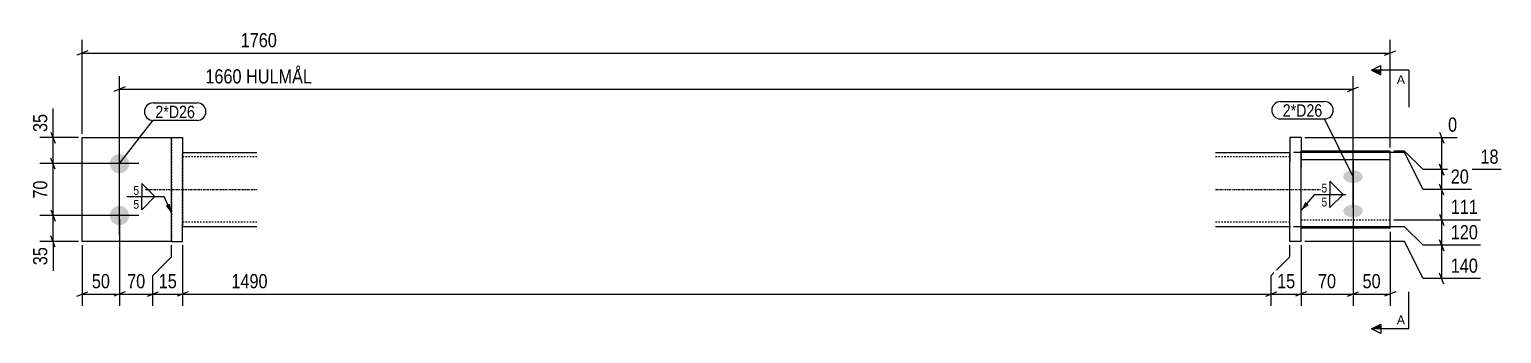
# Model space of a CAD drawing. Header units: millimetres. Extents: x 4 to 15612, y 7 to 422.
# Drawn here: x 5995 to 7976, y 12 to 422 of the extents above; entities that cross this region are included whole.
import ezdxf

# ---------------------------------------------------------------- set-up
doc = ezdxf.new("R2010")
doc.units = ezdxf.units.MM
doc.linetypes.add('DXK_LINE_DOT2', pattern=[3.9198, 1.9599, -1.9599])
doc.linetypes.add('DXK_LINE_DOT3', pattern=[5.9187, 2.979, -0.9799, 0.9799, -0.9799])
for name, color, linetype in [('MÅLSÆTNING', 7, 'Continuous'), ('STÅL', 7, 'Continuous'), ('TEKST', 7, 'Continuous')]:
    doc.layers.add(name, color=color, linetype=linetype)
doc.styles.add('Arial', font='ARIAL.TTF', dxfattribs={"height": 0.2})
doc.styles.add('Arial Narrow', font='ARIALN.TTF', dxfattribs={"height": 0.2})

msp = doc.modelspace()

# ---------------------------------------------------------------- hatches: boundary and pattern name
at = {"layer": 'STÅL', "linetype": 'Continuous'}
for points in [[(6116.4, 228, -1), (6116.4, 254, -1)], [(7776.4, 232.1), (7779.1, 231.9), (7781.7, 231.4), (7784.1, 230.5), (7786.1, 229.3), (7787.7, 227.8), (7788.8, 226.2), (7789.3, 224.4), (7789.3, 222.6), (7788.8, 220.9), (7787.7, 219.2), (7786.1, 217.8), (7784.1, 216.6), (7781.7, 215.7), (7779.1, 215.1), (7776.4, 214.9), (7773.7, 215.1), (7771.1, 215.7), (7768.8, 216.6), (7766.8, 217.8), (7765.2, 219.2), (7764.1, 220.9), (7763.5, 222.6), (7763.5, 224.4), (7764.1, 226.2), (7765.2, 227.8), (7766.8, 229.3), (7768.8, 230.5), (7771.1, 231.4), (7773.7, 231.9)], [(6116.4, 158, -1), (6116.4, 184, -1)], [(7776.4, 185.8), (7779.1, 185.6), (7781.7, 185), (7784.1, 184.1), (7786.1, 182.9), (7787.7, 181.4), (7788.8, 179.8), (7789.3, 178), (7789.3, 176.2), (7788.8, 174.5), (7787.7, 172.8), (7786.1, 171.4), (7784.1, 170.2), (7781.7, 169.3), (7779.1, 168.7), (7776.4, 168.5), (7773.7, 168.7), (7771.1, 169.3), (7768.8, 170.2), (7766.8, 171.4), (7765.2, 172.8), (7764.1, 174.5), (7763.5, 176.2), (7763.5, 178), (7764.1, 179.8), (7765.2, 181.4), (7766.8, 182.9), (7768.8, 184.1), (7771.1, 185), (7773.7, 185.6)]]:
    msp.add_hatch(color=96, dxfattribs=at).paths.add_polyline_path(points)
at = {"layer": 'TEKST', "linetype": 'Continuous'}
for color, points in [(30, [(7813.9, 366.9), (7813.9, 360.7), (7801.4, 366.9)]), (3, [(6184.2, 186.8), (6186.4, 174.1), (6178.5, 184.3)]), (3, [(7716.9, 185.1), (7706.4, 177.7), (7712.2, 189.2)]), (30, [(7813.9, 24.5), (7813.9, 18.2), (7801.4, 18.2)])]:
    msp.add_hatch(color=color, dxfattribs=at).paths.add_polyline_path(points)

# ---------------------------------------------------------------- linework, layer by layer
at = {"layer": 'MÅLSÆTNING', "color": 7, "linetype": 'Continuous'}
for p, q in [((6066.4, 281), (6066.4, 407.8)), ((7826.4, 262.9), (7826.4, 407.8)), ((6073.9, 393), (6058.9, 387)), ((6066.4, 390), (7826.4, 390)), ((7818.9, 387), (7833.9, 393)), ((6116.4, 176), (6116.4, 359)), ((7776.4, 181.7), (7776.4, 359)), ((6123.9, 344.3), (6108.9, 338.3)), ((6116.4, 341.3), (7776.4, 341.3)), ((7768.9, 338.3), (7783.9, 344.3)), ((6024, 283.5), (6030, 268.5)), ((7892.8, 283.5), (7898.8, 268.5)), ((6061.4, 276), (6009.2, 276)), ((6027, 241), (6027, 276)), ((7711.4, 276), (7916.4, 276)), ((7845.8, 257.9), (7831.4, 257.9)), ((7845.8, 257.9), (7831.4, 257.9)), ((7870.8, 232.9), (7845.8, 257.9)), ((7870.8, 232.9), (7845.8, 257.9)), ((7895.8, 232.9), (7895.8, 276)), ((6111.4, 241), (6009.2, 241)), ((6111.4, 241), (6009.2, 241)), ((6030, 233.5), (6024, 248.5)), ((6030, 233.5), (6024, 248.5)), ((6027, 171), (6027, 241)), ((7845.8, 256), (7696.4, 256)), ((7845.8, 256), (7696.4, 256)), ((7870.8, 206), (7845.8, 256)), ((7870.8, 206), (7845.8, 256)), ((7898.8, 225.4), (7892.8, 240.4)), ((7892.8, 240.4), (7898.8, 225.4)), ((7975.9, 232.9), (7870.8, 232.9)), ((7975.9, 232.9), (7870.8, 232.9)), ((7895.8, 206), (7895.8, 232.9)), ((7935.9, 206), (7870.8, 206)), ((7935.9, 206), (7870.8, 206)), ((7898.8, 198.5), (7892.8, 213.5)), ((7898.8, 198.5), (7892.8, 213.5)), ((6024, 178.5), (6030, 163.5)), ((6024, 178.5), (6030, 163.5)), ((6111.4, 171), (6009.2, 171)), ((6111.4, 171), (6009.2, 171)), ((6027, 136), (6027, 171)), ((6116.4, 166), (6116.4, 49.3)), ((7776.4, 166.5), (7776.4, 49.3)), ((6030, 128.5), (6024, 143.5)), ((7845.8, 156), (7696.4, 156)), ((7845.8, 156), (7696.4, 156)), ((7826.4, 148.9), (7826.4, 49.3)), ((7870.8, 131), (7845.8, 156)), ((7870.8, 131), (7845.8, 156)), ((6061.4, 136), (6009.2, 136)), ((6066.4, 131), (6066.4, 49.3)), ((6186.4, 115.3), (6186.4, 131)), ((6186.4, 115.3), (6186.4, 131)), ((6201.4, 131), (6201.4, 49.3)), ((7691.4, 115.3), (7691.4, 131)), ((7691.4, 115.3), (7691.4, 131)), ((7706.4, 131), (7706.4, 49.3)), ((7706.4, 131), (7706.4, 49.3)), ((7845.8, 136), (7711.4, 136)), ((7870.8, 86), (7845.8, 136)), ((7948.1, 131), (7870.8, 131)), ((7892.8, 138.5), (7898.8, 123.5)), ((7895.8, 86), (7895.8, 131)), ((6161.4, 90.3), (6186.4, 115.3)), ((7666.4, 90.3), (7691.4, 115.3)), ((7666.4, 90.3), (7691.4, 115.3)), ((6161.4, 49.3), (6161.4, 90.3)), ((7666.4, 49.3), (7666.4, 90.3)), ((7666.4, 49.3), (7666.4, 90.3)), ((7948.1, 86), (7870.8, 86)), ((7898.8, 78.5), (7892.8, 93.5)), ((6058.9, 62.3), (6073.9, 68.3)), ((6123.9, 68.3), (6108.9, 62.3)), ((6153.9, 62.3), (6168.9, 68.3)), ((6161.4, 65.3), (6201.4, 65.3)), ((6208.9, 68.3), (6193.9, 62.3)), ((7658.9, 62.3), (7673.9, 68.3)), ((7658.9, 62.3), (7673.9, 68.3)), ((7666.4, 65.3), (7706.4, 65.3)), ((7713.9, 68.3), (7698.9, 62.3)), ((7713.9, 68.3), (7698.9, 62.3)), ((7768.9, 62.3), (7783.9, 68.3)), ((7776.4, 65.3), (7826.4, 65.3)), ((7833.9, 68.3), (7818.9, 62.3))]:
    msp.add_line(p, q, dxfattribs=at)
at = {"layer": 'STÅL', "color": 2, "linetype": 'Continuous'}
for p, q in [((6066.4, 136), (6066.4, 276)), ((6066.4, 276), (6186.4, 276)), ((6186.4, 136), (6186.4, 276)), ((6186.4, 276), (6201.4, 276)), ((6201.4, 276), (6201.4, 254.1)), ((7691.4, 276), (7691.4, 254.1)), ((7706.4, 276), (7691.4, 276)), ((7706.4, 276), (7706.4, 257.9)), ((7826.4, 257.9), (7706.4, 257.9)), ((7706.4, 234.9), (7706.4, 257.9)), ((7826.4, 153.9), (7826.4, 257.9)), ((6201.4, 256), (6301.4, 256)), ((6201.4, 254.1), (6201.4, 157.8)), ((7591.4, 256), (7691.4, 256)), ((7691.4, 254.1), (7691.4, 244)), ((7691.4, 157.8), (7691.4, 244)), ((7706.4, 246.7), (7826.4, 246.7)), ((7706.4, 136), (7706.4, 234.9)), ((6201.4, 136), (6201.4, 157.8)), ((6301.4, 156), (6201.4, 156)), ((7691.4, 156), (7591.4, 156)), ((7691.4, 136), (7691.4, 157.8)), ((7826.4, 153.9), (7706.4, 153.9)), ((6186.4, 136), (6066.4, 136)), ((6186.4, 136), (6201.4, 136)), ((7706.4, 136), (7691.4, 136))]:
    msp.add_line(p, q, dxfattribs=at)
at = {"layer": 'STÅL', "color": 96, "linetype": 'Continuous'}
for p, q in [((6116.4, 215), (6116.4, 267)), ((6142.4, 241), (6090.4, 241)), ((7776.4, 246), (7776.4, 182.3)), ((7776.4, 199.6), (7776.4, 135.9)), ((6116.4, 145), (6116.4, 197)), ((6142.4, 171), (6090.4, 171))]:
    msp.add_line(p, q, dxfattribs=at)
at = {"layer": 'STÅL', "color": 7, "linetype": 'DXK_LINE_DOT2'}
for p, q in [((6186.4, 276), (6186.4, 136)), ((7706.4, 257.9), (7706.4, 234.9)), ((6201.4, 256), (6201.4, 255)), ((6201.4, 255), (6201.4, 254.1)), ((6201.4, 157.8), (6201.4, 254.1)), ((6301.4, 250), (6201.4, 250)), ((7691.4, 250), (7591.4, 250)), ((7691.4, 256), (7691.4, 255)), ((7691.4, 255), (7691.4, 254.1)), ((7691.4, 157.8), (7691.4, 254.1)), ((7706.4, 153.9), (7706.4, 234.9)), ((6301.4, 162), (6201.4, 162)), ((7691.4, 162), (7591.4, 162)), ((7706.4, 165.2), (7826.4, 165.2)), ((6201.4, 156), (6201.4, 157.8)), ((7691.4, 156.9), (7691.4, 157.8)), ((7691.4, 156.9), (7691.4, 156))]:
    msp.add_line(p, q, dxfattribs=at)
at = {"layer": 'STÅL', "color": 7, "linetype": 'DXK_LINE_DOT3'}
for p, q in [((6151.4, 206), (6301.4, 206)), ((7591.4, 206), (7741.4, 206))]:
    msp.add_line(p, q, dxfattribs=at)
at = {"layer": 'TEKST', "color": 30, "linetype": 'Continuous'}
for p, q in [((7801.4, 366.9), (7813.9, 373.2)), ((7801.4, 366.9), (7813.9, 360.7)), ((7813.9, 360.7), (7813.9, 373.2)), ((7801.4, 18.2), (7813.9, 24.5)), ((7813.9, 24.5), (7813.9, 12)), ((7813.9, 12), (7801.4, 18.2))]:
    msp.add_line(p, q, dxfattribs=at)
at = {"layer": 'TEKST', "color": 3, "linetype": 'Continuous'}
msp.add_line((6186.4, 174.1), (6176.5, 196.5), dxfattribs=at)

# ---------------------------------------------------------------- wipeouts: each hides what was drawn before it
at = {"color": 0}
for points in [[(6218, 302.3), (6218, 319.8), (6164.7, 319.8), (6164.7, 302.3)], [(7735.1, 304.2), (7735.1, 321.7), (7681.8, 321.7), (7681.8, 304.2)]]:
    msp.add_wipeout(points, dxfattribs=at).dxf.layer = 'TEKST'
at = {"color": 0, "linetype": 'Continuous'}
msp.add_wipeout([(7846.4, 24.5), (7846.4, 37), (7835.3, 37), (7835.3, 24.5)], dxfattribs=at).dxf.layer = 'TEKST'

# ---------------------------------------------------------------- next in the draw order: linework, layer by layer
at = {"layer": 'TEKST', "color": 7, "linetype": 'Continuous'}
for q in [(7851.4, 68.3), (7801.4, 18.2)]:
    msp.add_line((7851.4, 18.2), q, dxfattribs=at)

# ---------------------------------------------------------------- next in the draw order: texts
at = {"layer": 'TEKST', "color": 3, "linetype": 'Continuous', "style": 'Arial'}
msp.add_text('A', height=11.9, dxfattribs=at).set_placement((7835.3, 24.5))

# ---------------------------------------------------------------- next in the draw order: wipeouts: each hides what was drawn before it
at = {"color": 0}
for points, layer in [([(7617.3, 393.8), (7617.3, 421.8), (6275.5, 421.8), (6275.5, 393.8)], 'MÅLSÆTNING'), ([(7664.8, 345), (7664.8, 373), (6228, 373), (6228, 345)], 'MÅLSÆTNING'), ([(6023.2, 311.8), (5995.2, 311.8), (5995.2, 279.5), (6023.2, 279.5)], 'MÅLSÆTNING'), ([(6023.2, 222.1), (5995.2, 222.1), (5995.2, 189.8), (6023.2, 189.8)], 'MÅLSÆTNING'), ([(6023.2, 132.5), (5995.2, 132.5), (5995.2, 100.1), (6023.2, 100.1)], 'MÅLSÆTNING'), ([(6197.6, 69.1), (6197.6, 97.1), (6165.2, 97.1), (6165.2, 69.1)], 'MÅLSÆTNING'), ([(7817.6, 69.1), (7817.6, 97.1), (7785.2, 97.1), (7785.2, 69.1)], 'MÅLSÆTNING'), ([(6218, 302.3), (6218, 319.8), (6164.7, 319.8), (6164.7, 302.3)], 'TEKST'), ([(7735.1, 304.2), (7735.1, 321.7), (7681.8, 321.7), (7681.8, 304.2)], 'TEKST'), ([(6143.7, 198), (6143.7, 212.5), (6134.1, 212.5), (6134.1, 198)], 'TEKST'), ([(7742.6, 201.1), (7742.6, 215.6), (7733, 215.6), (7733, 201.1)], 'TEKST')]:
    msp.add_wipeout(points, dxfattribs=at).dxf.layer = layer
at = {"color": 0, "linetype": 'Continuous'}
for points, layer in [([(7920.4, 280), (7920.4, 308), (7900.3, 308), (7900.3, 280)], 'MÅLSÆTNING'), ([(7976.3, 236.9), (7976.3, 264.9), (7943.9, 264.9), (7943.9, 236.9)], 'MÅLSÆTNING'), ([(7948.5, 135), (7948.5, 163), (7903.9, 163), (7903.9, 135)], 'MÅLSÆTNING'), ([(7948.5, 90), (7948.5, 118), (7903.9, 118), (7903.9, 90)], 'MÅLSÆTNING'), ([(7846.4, 348.2), (7846.4, 360.7), (7835.3, 360.7), (7835.3, 348.2)], 'TEKST')]:
    msp.add_wipeout(points, dxfattribs=at).dxf.layer = layer

# ---------------------------------------------------------------- next in the draw order: linework, layer by layer
at = {"layer": 'MÅLSÆTNING', "color": 7, "linetype": 'Continuous'}
for p, q in [((6027, 276), (6027, 315.3)), ((6027, 276), (6027, 315.3)), ((7895.8, 165.2), (7895.8, 206)), ((7776.4, 166.5), (7776.4, 49.3)), ((7831.4, 165.2), (7948.1, 165.2)), ((7831.4, 165.2), (7948.1, 165.2)), ((7892.8, 172.7), (7898.8, 157.7)), ((7892.8, 172.7), (7898.8, 157.7)), ((7895.8, 131), (7895.8, 165.2)), ((6027, 136), (6027, 96.6)), ((6027, 136), (6027, 96.6)), ((6201.4, 131), (6201.4, 49.3)), ((7948.1, 131), (7870.8, 131)), ((7898.8, 123.5), (7892.8, 138.5)), ((6161.4, 90.3), (6186.4, 115.3)), ((6161.4, 49.3), (6161.4, 90.3)), ((6116.4, 65.3), (6161.4, 65.3)), ((6153.9, 62.3), (6168.9, 68.3)), ((6208.9, 68.3), (6193.9, 62.3)), ((6201.4, 65.3), (7666.4, 65.3)), ((7706.4, 65.3), (7776.4, 65.3)), ((7768.9, 62.3), (7783.9, 68.3))]:
    msp.add_line(p, q, dxfattribs=at)
at = {"layer": 'TEKST', "color": 7, "linetype": 'Continuous'}
for p, q in [((7851.4, 366.9), (7801.4, 366.9)), ((7851.4, 366.9), (7851.4, 316.9)), ((6161.7, 322.8), (6221, 322.8)), ((7678.8, 324.7), (7738.1, 324.7)), ((6116.4, 241), (6161.7, 299.3)), ((6161.7, 299.3), (6221, 299.3)), ((7678.8, 301.2), (7738.1, 301.2)), ((7776.4, 223.1), (7738.1, 301.2))]:
    msp.add_line(p, q, dxfattribs=at)
at = {"layer": 'TEKST', "color": 3, "linetype": 'Continuous'}
for p, q in [((6164.1, 196.5), (6146.3, 214.4)), ((6146.3, 214.4), (6146.3, 196.5)), ((7763, 199.6), (7745.2, 217.4)), ((7745.2, 217.4), (7745.2, 199.6)), ((7745.2, 199.6), (7763, 199.6)), ((6146.3, 196.5), (6164.1, 196.5))]:
    msp.add_line(p, q, dxfattribs=at)
at = {"layer": 'TEKST', "color": 7, "linetype": 'Continuous'}
for centre, radius, start, end in [((6161.7, 311), 11.8, 90, 270), ((6221, 311), 11.8, 270, 90), ((7678.8, 312.9), 11.7, 90, 270), ((7738.1, 312.9), 11.7, 270, 90)]:
    msp.add_arc(centre, radius, start, end, dxfattribs=at)

# ---------------------------------------------------------------- next in the draw order: texts
at = {"layer": 'MÅLSÆTNING', "color": 3, "style": 'Arial Narrow'}
for s, height, p in [('1760', 19.09, (6279.5, 397.8)), ('1660 HULMÅL', 19.089, (6232, 349)), ('15', 19.09, (6169.2, 73.1)), ('50', 19.09, (7789.2, 73.1))]:
    msp.add_text(s, height=height, dxfattribs=at).set_placement(p)
for s, p in [('35', (6019.2, 283.5)), ('70', (6019.2, 193.8)), ('35', (6019.2, 104.1))]:
    msp.add_text(s, height=19.09, rotation=90.0002, dxfattribs=at).set_placement(p)
at = {"layer": 'MÅLSÆTNING', "color": 3, "linetype": 'Continuous', "style": 'Arial Narrow'}
for s, height, p in [('0', 19.1, (7904.3, 284)), ('18', 19.09, (7947.9, 240.9)), ('120', 19.09, (7907.9, 139)), ('140', 19.09, (7907.9, 94))]:
    msp.add_text(s, height=height, dxfattribs=at).set_placement(p)
at = {"layer": 'TEKST', "color": 3, "linetype": 'Continuous', "style": 'Arial'}
msp.add_text('A', height=11.9, dxfattribs=at).set_placement((7835.3, 348.2))
at = {"layer": 'TEKST', "color": 3, "style": 'Arial Narrow'}
for p in [(6164.7, 302.3), (7681.8, 304.2)]:
    msp.add_text('2*D26', height=16.7, dxfattribs=at).set_placement(p)

# ---------------------------------------------------------------- next in the draw order: wipeouts: each hides what was drawn before it
at = {"color": 0, "linetype": 'Continuous'}
for points, layer in [([(7936.3, 210), (7936.3, 238), (7903.9, 238), (7903.9, 210)], 'MÅLSÆTNING'), ([(7948.5, 169.2), (7948.5, 197.2), (7903.9, 197.2), (7903.9, 169.2)], 'MÅLSÆTNING'), ([(6143.7, 179.2), (6143.7, 193.7), (6134.1, 193.7), (6134.1, 179.2)], 'TEKST'), ([(7742.6, 182.3), (7742.6, 196.8), (7733, 196.8), (7733, 182.3)], 'TEKST')]:
    msp.add_wipeout(points, dxfattribs=at).dxf.layer = layer
at = {"color": 0}
for points in [[(6155.1, 69.1), (6155.1, 97.1), (6122.7, 97.1), (6122.7, 69.1)], [(7604.8, 69.1), (7604.8, 97.1), (6263, 97.1), (6263, 69.1)], [(7702.6, 69.1), (7702.6, 97.1), (7670.2, 97.1), (7670.2, 69.1)], [(7757.6, 69.1), (7757.6, 97.1), (7725.2, 97.1), (7725.2, 69.1)]]:
    msp.add_wipeout(points, dxfattribs=at).dxf.layer = 'MÅLSÆTNING'

# ---------------------------------------------------------------- next in the draw order: linework, layer by layer
at = {"layer": 'MÅLSÆTNING', "color": 7, "linetype": 'Continuous'}
for p, q in [((6116.4, 166), (6116.4, 49.3)), ((6066.4, 65.3), (6116.4, 65.3)), ((6123.9, 68.3), (6108.9, 62.3))]:
    msp.add_line(p, q, dxfattribs=at)
at = {"layer": 'TEKST', "color": 3, "linetype": 'Continuous'}
for p, q in [((7706.4, 177.7), (7725.2, 199.6)), ((7725.2, 199.6), (7766.6, 199.6)), ((7745.2, 199.6), (7763, 199.6)), ((7763, 199.6), (7745.2, 181.7)), ((7745.2, 181.7), (7745.2, 199.6)), ((6126.4, 196.5), (6176.5, 196.5)), ((6146.3, 196.5), (6164.1, 196.5)), ((6164.1, 196.5), (6146.3, 178.6)), ((6146.3, 178.6), (6146.3, 196.5))]:
    msp.add_line(p, q, dxfattribs=at)

# ---------------------------------------------------------------- next in the draw order: texts
at = {"layer": 'MÅLSÆTNING', "color": 3, "linetype": 'Continuous', "style": 'Arial Narrow'}
for s, p in [('20', (7907.9, 214)), ('111', (7907.9, 173.2))]:
    msp.add_text(s, height=19.09, dxfattribs=at).set_placement(p)
at = {"layer": 'MÅLSÆTNING', "color": 3, "style": 'Arial Narrow'}
for s, p in [('70', (6126.7, 73.1)), ('1490', (6267, 73.1)), ('15', (7674.2, 73.1)), ('70', (7729.2, 73.1))]:
    msp.add_text(s, height=19.09, dxfattribs=at).set_placement(p)
at = {"layer": 'TEKST', "color": 3, "style": 'Arial Narrow'}
for p in [(6135.1, 199), (7734, 202.1)]:
    msp.add_text('5', height=11.9, dxfattribs=at).set_placement(p)
at = {"layer": 'TEKST', "color": 3, "linetype": 'Continuous', "style": 'Arial Narrow'}
for p in [(6135.1, 180.2), (7734, 183.3)]:
    msp.add_text('5', height=11.9, dxfattribs=at).set_placement(p)

# ---------------------------------------------------------------- next in the draw order: wipeouts: each hides what was drawn before it
at = {"color": 0}
msp.add_wipeout([(6107.6, 69.1), (6107.6, 97.1), (6075.2, 97.1), (6075.2, 69.1)], dxfattribs=at).dxf.layer = 'MÅLSÆTNING'

# ---------------------------------------------------------------- next in the draw order: texts
at = {"layer": 'MÅLSÆTNING', "color": 3, "style": 'Arial Narrow'}
msp.add_text('50', height=19.09, dxfattribs=at).set_placement((6079.2, 73.1))

doc.saveas('drawing.dxf')
